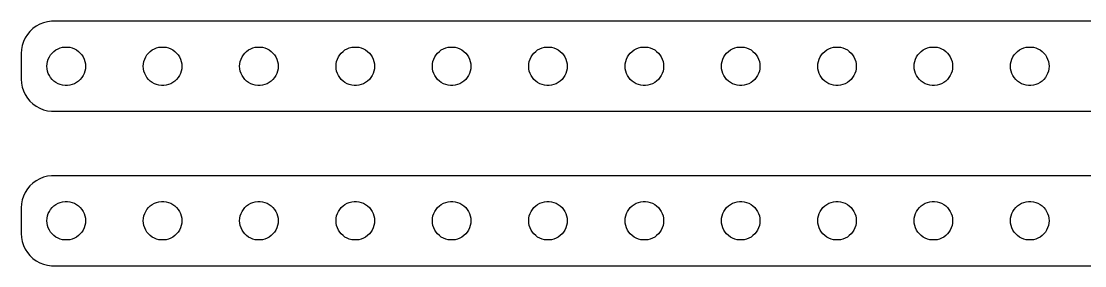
# Model space of a CAD drawing. Header units: metres. Extents: x -172 to 172, y 17 to 55.
# Drawn here: x -172 to -6.4, y 17 to 55 of the extents above; entities that cross this region are included whole.
import ezdxf

# ---------------------------------------------------------------- set-up
doc = ezdxf.new("R2010")
doc.units = ezdxf.units.M

msp = doc.modelspace()

# ---------------------------------------------------------------- linework, layer by layer
for p, q in [((-168.545, 54.7553), (-169.129, 54.5241)), ((-167.937, 54.9114), (-168.545, 54.7553)), ((-167.314, 54.9901), (-167.937, 54.9114)), ((167.314, 54.9901), (-167.314, 54.9901)), ((-170.645, 53.4227), (-171.045, 52.9389)), ((-170.187, 53.8526), (-170.645, 53.4227)), ((-169.679, 54.2216), (-170.187, 53.8526)), ((-169.129, 54.5241), (-169.679, 54.2216)), ((-171.649, 51.8406), (-171.843, 51.2434)), ((-171.382, 52.4088), (-171.649, 51.8406)), ((-171.045, 52.9389), (-171.382, 52.4088)), ((-171.961, 50.6267), (-172, 50)), ((-172, 50), (-172, 46)), ((-171.843, 51.2434), (-171.961, 50.6267)), ((-167.629, 49.4453), (-167.427, 49.7634)), ((-167.427, 49.7634), (-167.187, 50.0536)), ((-167.187, 50.0536), (-166.912, 50.3115)), ((-166.912, 50.3115), (-166.607, 50.533)), ((-166.607, 50.533), (-166.277, 50.7145)), ((-166.277, 50.7145), (-165.927, 50.8532)), ((-165.927, 50.8532), (-165.562, 50.9469)), ((-165.562, 50.9469), (-165.188, 50.9941)), ((-165.188, 50.9941), (-164.812, 50.9941)), ((-164.812, 50.9941), (-164.438, 50.9469)), ((-164.438, 50.9469), (-164.073, 50.8532)), ((-164.073, 50.8532), (-163.723, 50.7145)), ((-163.723, 50.7145), (-163.393, 50.533)), ((-163.393, 50.533), (-163.088, 50.3115)), ((-163.088, 50.3115), (-162.813, 50.0536)), ((-162.813, 50.0536), (-162.573, 49.7634)), ((-162.573, 49.7634), (-162.371, 49.4453)), ((-152.629, 49.4453), (-152.427, 49.7634)), ((-152.427, 49.7634), (-152.187, 50.0536)), ((-152.187, 50.0536), (-151.912, 50.3115)), ((-151.912, 50.3115), (-151.607, 50.533)), ((-151.607, 50.533), (-151.277, 50.7145)), ((-151.277, 50.7145), (-150.927, 50.8532)), ((-150.927, 50.8532), (-150.562, 50.9469)), ((-150.562, 50.9469), (-150.188, 50.9941)), ((-150.188, 50.9941), (-149.812, 50.9941)), ((-149.812, 50.9941), (-149.438, 50.9469)), ((-149.438, 50.9469), (-149.073, 50.8532)), ((-149.073, 50.8532), (-148.723, 50.7145)), ((-148.723, 50.7145), (-148.393, 50.533)), ((-148.393, 50.533), (-148.088, 50.3115)), ((-148.088, 50.3115), (-147.813, 50.0536)), ((-147.813, 50.0536), (-147.573, 49.7634)), ((-147.573, 49.7634), (-147.371, 49.4453)), ((-137.629, 49.4453), (-137.427, 49.7634)), ((-137.427, 49.7634), (-137.187, 50.0536)), ((-137.187, 50.0536), (-136.912, 50.3115)), ((-136.912, 50.3115), (-136.607, 50.533)), ((-136.607, 50.533), (-136.277, 50.7145)), ((-136.277, 50.7145), (-135.927, 50.8532)), ((-135.927, 50.8532), (-135.562, 50.9469)), ((-135.562, 50.9469), (-135.188, 50.9941)), ((-135.188, 50.9941), (-134.812, 50.9941)), ((-134.812, 50.9941), (-134.438, 50.9469)), ((-134.438, 50.9469), (-134.073, 50.8532)), ((-134.073, 50.8532), (-133.723, 50.7145)), ((-133.723, 50.7145), (-133.393, 50.533)), ((-133.393, 50.533), (-133.088, 50.3115)), ((-133.088, 50.3115), (-132.813, 50.0536)), ((-132.813, 50.0536), (-132.573, 49.7634)), ((-132.573, 49.7634), (-132.371, 49.4453)), ((-122.629, 49.4453), (-122.427, 49.7634)), ((-122.427, 49.7634), (-122.187, 50.0536)), ((-122.187, 50.0536), (-121.912, 50.3115)), ((-121.912, 50.3115), (-121.607, 50.533)), ((-121.607, 50.533), (-121.277, 50.7145)), ((-121.277, 50.7145), (-120.927, 50.8532)), ((-120.927, 50.8532), (-120.562, 50.9469)), ((-120.562, 50.9469), (-120.188, 50.9941)), ((-120.188, 50.9941), (-119.812, 50.9941)), ((-119.812, 50.9941), (-119.438, 50.9469)), ((-119.438, 50.9469), (-119.073, 50.8532)), ((-119.073, 50.8532), (-118.723, 50.7145)), ((-118.723, 50.7145), (-118.393, 50.533)), ((-118.393, 50.533), (-118.088, 50.3115)), ((-118.088, 50.3115), (-117.813, 50.0536)), ((-117.813, 50.0536), (-117.573, 49.7634)), ((-117.573, 49.7634), (-117.371, 49.4453)), ((-107.629, 49.4453), (-107.427, 49.7634)), ((-107.427, 49.7634), (-107.187, 50.0536)), ((-107.187, 50.0536), (-106.912, 50.3115)), ((-106.912, 50.3115), (-106.607, 50.533)), ((-106.607, 50.533), (-106.277, 50.7145)), ((-106.277, 50.7145), (-105.927, 50.8532)), ((-105.927, 50.8532), (-105.562, 50.9469)), ((-105.562, 50.9469), (-105.188, 50.9941)), ((-105.188, 50.9941), (-104.812, 50.9941)), ((-104.812, 50.9941), (-104.438, 50.9469)), ((-104.438, 50.9469), (-104.073, 50.8532)), ((-104.073, 50.8532), (-103.723, 50.7145)), ((-103.723, 50.7145), (-103.393, 50.533)), ((-103.393, 50.533), (-103.088, 50.3115)), ((-103.088, 50.3115), (-102.813, 50.0536)), ((-102.813, 50.0536), (-102.573, 49.7634)), ((-102.573, 49.7634), (-102.371, 49.4453)), ((-92.6289, 49.4453), (-92.427, 49.7634)), ((-92.427, 49.7634), (-92.1869, 50.0536)), ((-92.1869, 50.0536), (-91.9123, 50.3115)), ((-91.9123, 50.3115), (-91.6075, 50.533)), ((-91.6075, 50.533), (-91.2773, 50.7145)), ((-91.2773, 50.7145), (-90.927, 50.8532)), ((-90.927, 50.8532), (-90.5621, 50.9469)), ((-90.5621, 50.9469), (-90.1884, 50.9941)), ((-90.1884, 50.9941), (-89.8116, 50.9941)), ((-89.8116, 50.9941), (-89.4379, 50.9469)), ((-89.4379, 50.9469), (-89.073, 50.8532)), ((-89.073, 50.8532), (-88.7227, 50.7145)), ((-88.7227, 50.7145), (-88.3925, 50.533)), ((-88.3925, 50.533), (-88.0877, 50.3115)), ((-88.0877, 50.3115), (-87.8131, 50.0536)), ((-87.8131, 50.0536), (-87.573, 49.7634)), ((-87.573, 49.7634), (-87.3711, 49.4453)), ((-77.6289, 49.4453), (-77.427, 49.7634)), ((-77.427, 49.7634), (-77.1869, 50.0536)), ((-77.1869, 50.0536), (-76.9123, 50.3115)), ((-76.9123, 50.3115), (-76.6075, 50.533)), ((-76.6075, 50.533), (-76.2773, 50.7145)), ((-76.2773, 50.7145), (-75.927, 50.8532)), ((-75.927, 50.8532), (-75.5621, 50.9469)), ((-75.5621, 50.9469), (-75.1884, 50.9941)), ((-75.1884, 50.9941), (-74.8116, 50.9941)), ((-74.8116, 50.9941), (-74.4379, 50.9469)), ((-74.4379, 50.9469), (-74.073, 50.8532)), ((-74.073, 50.8532), (-73.7227, 50.7145)), ((-73.7227, 50.7145), (-73.3925, 50.533)), ((-73.3925, 50.533), (-73.0877, 50.3115)), ((-73.0877, 50.3115), (-72.8131, 50.0536)), ((-72.8131, 50.0536), (-72.573, 49.7634)), ((-72.573, 49.7634), (-72.3711, 49.4453)), ((-62.6289, 49.4453), (-62.427, 49.7634)), ((-62.427, 49.7634), (-62.1869, 50.0536)), ((-62.1869, 50.0536), (-61.9123, 50.3115)), ((-61.9123, 50.3115), (-61.6075, 50.533)), ((-61.6075, 50.533), (-61.2773, 50.7145)), ((-61.2773, 50.7145), (-60.927, 50.8532)), ((-60.927, 50.8532), (-60.5621, 50.9469)), ((-60.5621, 50.9469), (-60.1884, 50.9941)), ((-60.1884, 50.9941), (-59.8116, 50.9941)), ((-59.8116, 50.9941), (-59.4379, 50.9469)), ((-59.4379, 50.9469), (-59.0729, 50.8532)), ((-59.0729, 50.8532), (-58.7227, 50.7145)), ((-58.7227, 50.7145), (-58.3925, 50.533)), ((-58.3925, 50.533), (-58.0877, 50.3115)), ((-58.0877, 50.3115), (-57.8131, 50.0536)), ((-57.8131, 50.0536), (-57.5729, 49.7634)), ((-57.5729, 49.7634), (-57.3711, 49.4453)), ((-47.6289, 49.4453), (-47.427, 49.7634)), ((-47.427, 49.7634), (-47.1869, 50.0536)), ((-47.1869, 50.0536), (-46.9123, 50.3115)), ((-46.9123, 50.3115), (-46.6075, 50.533)), ((-46.6075, 50.533), (-46.2773, 50.7145)), ((-46.2773, 50.7145), (-45.927, 50.8532)), ((-45.927, 50.8532), (-45.5621, 50.9469)), ((-45.5621, 50.9469), (-45.1884, 50.9941)), ((-45.1884, 50.9941), (-44.8116, 50.9941)), ((-44.8116, 50.9941), (-44.4379, 50.9469)), ((-44.4379, 50.9469), (-44.0729, 50.8532)), ((-44.0729, 50.8532), (-43.7227, 50.7145)), ((-43.7227, 50.7145), (-43.3925, 50.533)), ((-43.3925, 50.533), (-43.0877, 50.3115)), ((-43.0877, 50.3115), (-42.8131, 50.0536)), ((-42.8131, 50.0536), (-42.5729, 49.7634)), ((-42.5729, 49.7634), (-42.3711, 49.4453)), ((-32.6289, 49.4453), (-32.427, 49.7634)), ((-32.427, 49.7634), (-32.1869, 50.0536)), ((-32.1869, 50.0536), (-31.9123, 50.3115)), ((-31.9123, 50.3115), (-31.6075, 50.533)), ((-31.6075, 50.533), (-31.2773, 50.7145)), ((-31.2773, 50.7145), (-30.927, 50.8532)), ((-30.927, 50.8532), (-30.5621, 50.9469)), ((-30.5621, 50.9469), (-30.1884, 50.9941)), ((-30.1884, 50.9941), (-29.8116, 50.9941)), ((-29.8116, 50.9941), (-29.4379, 50.9469)), ((-29.4379, 50.9469), (-29.0729, 50.8532)), ((-29.0729, 50.8532), (-28.7227, 50.7145)), ((-28.7227, 50.7145), (-28.3925, 50.533)), ((-28.3925, 50.533), (-28.0877, 50.3115)), ((-28.0877, 50.3115), (-27.8131, 50.0536)), ((-27.8131, 50.0536), (-27.5729, 49.7634)), ((-27.5729, 49.7634), (-27.3711, 49.4453)), ((-17.6289, 49.4453), (-17.427, 49.7634)), ((-17.427, 49.7634), (-17.1869, 50.0536)), ((-17.1869, 50.0536), (-16.9123, 50.3115)), ((-16.9123, 50.3115), (-16.6075, 50.533)), ((-16.6075, 50.533), (-16.2773, 50.7145)), ((-16.2773, 50.7145), (-15.927, 50.8532)), ((-15.927, 50.8532), (-15.5621, 50.9469)), ((-15.5621, 50.9469), (-15.1884, 50.9941)), ((-15.1884, 50.9941), (-14.8116, 50.9941)), ((-14.8116, 50.9941), (-14.4379, 50.9469)), ((-14.4379, 50.9469), (-14.0729, 50.8532)), ((-14.0729, 50.8532), (-13.7227, 50.7145)), ((-13.7227, 50.7145), (-13.3925, 50.533)), ((-13.3925, 50.533), (-13.0877, 50.3115)), ((-13.0877, 50.3115), (-12.8131, 50.0536)), ((-12.8131, 50.0536), (-12.5729, 49.7634)), ((-12.5729, 49.7634), (-12.3711, 49.4453)), ((-168, 48), (-167.976, 48.376)), ((-167.976, 48.376), (-167.906, 48.7461)), ((-167.906, 48.7461), (-167.789, 49.1044)), ((-167.789, 49.1044), (-167.629, 49.4453)), ((-162.371, 49.4453), (-162.211, 49.1044)), ((-162.211, 49.1044), (-162.094, 48.7461)), ((-162.094, 48.7461), (-162.024, 48.376)), ((-162.024, 48.376), (-162, 48)), ((-153, 48), (-152.976, 48.376)), ((-152.976, 48.376), (-152.906, 48.7461)), ((-152.906, 48.7461), (-152.789, 49.1044)), ((-152.789, 49.1044), (-152.629, 49.4453)), ((-147.371, 49.4453), (-147.211, 49.1044)), ((-147.211, 49.1044), (-147.094, 48.7461)), ((-147.094, 48.7461), (-147.024, 48.376)), ((-147.024, 48.376), (-147, 48)), ((-138, 48), (-137.976, 48.376)), ((-137.976, 48.376), (-137.906, 48.7461)), ((-137.906, 48.7461), (-137.789, 49.1044)), ((-137.789, 49.1044), (-137.629, 49.4453)), ((-132.371, 49.4453), (-132.211, 49.1044)), ((-132.211, 49.1044), (-132.094, 48.7461)), ((-132.094, 48.7461), (-132.024, 48.376)), ((-132.024, 48.376), (-132, 48)), ((-123, 48), (-122.976, 48.376)), ((-122.976, 48.376), (-122.906, 48.7461)), ((-122.906, 48.7461), (-122.789, 49.1044)), ((-122.789, 49.1044), (-122.629, 49.4453)), ((-117.371, 49.4453), (-117.211, 49.1044)), ((-117.211, 49.1044), (-117.094, 48.7461)), ((-117.094, 48.7461), (-117.024, 48.376)), ((-117.024, 48.376), (-117, 48)), ((-108, 48), (-107.976, 48.376)), ((-107.976, 48.376), (-107.906, 48.7461)), ((-107.906, 48.7461), (-107.789, 49.1044)), ((-107.789, 49.1044), (-107.629, 49.4453)), ((-102.371, 49.4453), (-102.211, 49.1044)), ((-102.211, 49.1044), (-102.094, 48.7461)), ((-102.094, 48.7461), (-102.024, 48.376)), ((-102.024, 48.376), (-102, 48)), ((-93, 48), (-92.9763, 48.376)), ((-92.9763, 48.376), (-92.9057, 48.7461)), ((-92.9057, 48.7461), (-92.7893, 49.1044)), ((-92.7893, 49.1044), (-92.6289, 49.4453)), ((-87.3711, 49.4453), (-87.2107, 49.1044)), ((-87.2107, 49.1044), (-87.0943, 48.7461)), ((-87.0943, 48.7461), (-87.0237, 48.376)), ((-87.0237, 48.376), (-87, 48)), ((-78, 48), (-77.9763, 48.376)), ((-77.9763, 48.376), (-77.9057, 48.7461)), ((-77.9057, 48.7461), (-77.7893, 49.1044)), ((-77.7893, 49.1044), (-77.6289, 49.4453)), ((-72.3711, 49.4453), (-72.2107, 49.1044)), ((-72.2107, 49.1044), (-72.0943, 48.7461)), ((-72.0943, 48.7461), (-72.0237, 48.376)), ((-72.0237, 48.376), (-72, 48)), ((-63, 48), (-62.9763, 48.376)), ((-62.9763, 48.376), (-62.9057, 48.7461)), ((-62.9057, 48.7461), (-62.7893, 49.1044)), ((-62.7893, 49.1044), (-62.6289, 49.4453)), ((-57.3711, 49.4453), (-57.2107, 49.1044)), ((-57.2107, 49.1044), (-57.0942, 48.7461)), ((-57.0942, 48.7461), (-57.0237, 48.376)), ((-57.0237, 48.376), (-57, 48)), ((-48, 48), (-47.9763, 48.376)), ((-47.9763, 48.376), (-47.9057, 48.7461)), ((-47.9057, 48.7461), (-47.7893, 49.1044)), ((-47.7893, 49.1044), (-47.6289, 49.4453)), ((-42.3711, 49.4453), (-42.2107, 49.1044)), ((-42.2107, 49.1044), (-42.0942, 48.7461)), ((-42.0942, 48.7461), (-42.0237, 48.376)), ((-42.0237, 48.376), (-42, 48)), ((-33, 48), (-32.9763, 48.376)), ((-32.9763, 48.376), (-32.9057, 48.7461)), ((-32.9057, 48.7461), (-32.7893, 49.1044)), ((-32.7893, 49.1044), (-32.6289, 49.4453)), ((-27.3711, 49.4453), (-27.2107, 49.1044)), ((-27.2107, 49.1044), (-27.0942, 48.7461)), ((-27.0942, 48.7461), (-27.0237, 48.376)), ((-27.0237, 48.376), (-27, 48)), ((-18, 48), (-17.9763, 48.376)), ((-17.9763, 48.376), (-17.9057, 48.7461)), ((-17.9057, 48.7461), (-17.7893, 49.1044)), ((-17.7893, 49.1044), (-17.6289, 49.4453)), ((-12.3711, 49.4453), (-12.2107, 49.1044)), ((-12.2107, 49.1044), (-12.0942, 48.7461)), ((-12.0942, 48.7461), (-12.0237, 48.376)), ((-12.0237, 48.376), (-12, 48)), ((-167.976, 47.624), (-168, 48)), ((-167.906, 47.2539), (-167.976, 47.624)), ((-167.789, 46.8956), (-167.906, 47.2539)), ((-167.629, 46.5547), (-167.789, 46.8956)), ((-167.427, 46.2366), (-167.629, 46.5547)), ((-162.371, 46.5547), (-162.573, 46.2366)), ((-162.211, 46.8956), (-162.371, 46.5547)), ((-162.094, 47.2539), (-162.211, 46.8956)), ((-162.024, 47.624), (-162.094, 47.2539)), ((-162, 48), (-162.024, 47.624)), ((-152.976, 47.624), (-153, 48)), ((-152.906, 47.2539), (-152.976, 47.624)), ((-152.789, 46.8956), (-152.906, 47.2539)), ((-152.629, 46.5547), (-152.789, 46.8956)), ((-152.427, 46.2366), (-152.629, 46.5547)), ((-147.371, 46.5547), (-147.573, 46.2366)), ((-147.211, 46.8956), (-147.371, 46.5547)), ((-147.094, 47.2539), (-147.211, 46.8956)), ((-147.024, 47.624), (-147.094, 47.2539)), ((-147, 48), (-147.024, 47.624)), ((-137.976, 47.624), (-138, 48)), ((-137.906, 47.2539), (-137.976, 47.624)), ((-137.789, 46.8956), (-137.906, 47.2539)), ((-137.629, 46.5547), (-137.789, 46.8956)), ((-137.427, 46.2366), (-137.629, 46.5547)), ((-132.371, 46.5547), (-132.573, 46.2366)), ((-132.211, 46.8956), (-132.371, 46.5547)), ((-132.094, 47.2539), (-132.211, 46.8956)), ((-132.024, 47.624), (-132.094, 47.2539)), ((-132, 48), (-132.024, 47.624)), ((-122.976, 47.624), (-123, 48)), ((-122.906, 47.2539), (-122.976, 47.624)), ((-122.789, 46.8956), (-122.906, 47.2539)), ((-122.629, 46.5547), (-122.789, 46.8956)), ((-122.427, 46.2366), (-122.629, 46.5547)), ((-117.371, 46.5547), (-117.573, 46.2366)), ((-117.211, 46.8956), (-117.371, 46.5547)), ((-117.094, 47.2539), (-117.211, 46.8956)), ((-117.024, 47.624), (-117.094, 47.2539)), ((-117, 48), (-117.024, 47.624)), ((-107.976, 47.624), (-108, 48)), ((-107.906, 47.2539), (-107.976, 47.624)), ((-107.789, 46.8956), (-107.906, 47.2539)), ((-107.629, 46.5547), (-107.789, 46.8956)), ((-107.427, 46.2366), (-107.629, 46.5547)), ((-102.371, 46.5547), (-102.573, 46.2366)), ((-102.211, 46.8956), (-102.371, 46.5547)), ((-102.094, 47.2539), (-102.211, 46.8956)), ((-102.024, 47.624), (-102.094, 47.2539)), ((-102, 48), (-102.024, 47.624)), ((-92.9763, 47.624), (-93, 48)), ((-92.9057, 47.2539), (-92.9763, 47.624)), ((-92.7893, 46.8956), (-92.9057, 47.2539)), ((-92.6289, 46.5547), (-92.7893, 46.8956)), ((-92.427, 46.2366), (-92.6289, 46.5547)), ((-87.3711, 46.5547), (-87.573, 46.2366)), ((-87.2107, 46.8956), (-87.3711, 46.5547)), ((-87.0943, 47.2539), (-87.2107, 46.8956)), ((-87.0237, 47.624), (-87.0943, 47.2539)), ((-87, 48), (-87.0237, 47.624)), ((-77.9763, 47.624), (-78, 48)), ((-77.9057, 47.2539), (-77.9763, 47.624)), ((-77.7893, 46.8956), (-77.9057, 47.2539)), ((-77.6289, 46.5547), (-77.7893, 46.8956)), ((-77.427, 46.2366), (-77.6289, 46.5547)), ((-72.3711, 46.5547), (-72.573, 46.2366)), ((-72.2107, 46.8956), (-72.3711, 46.5547)), ((-72.0943, 47.2539), (-72.2107, 46.8956)), ((-72.0237, 47.624), (-72.0943, 47.2539)), ((-72, 48), (-72.0237, 47.624)), ((-62.9763, 47.624), (-63, 48)), ((-62.9057, 47.2539), (-62.9763, 47.624)), ((-62.7893, 46.8956), (-62.9057, 47.2539)), ((-62.6289, 46.5547), (-62.7893, 46.8956)), ((-62.427, 46.2366), (-62.6289, 46.5547)), ((-57.3711, 46.5547), (-57.5729, 46.2366)), ((-57.2107, 46.8956), (-57.3711, 46.5547)), ((-57.0942, 47.2539), (-57.2107, 46.8956)), ((-57.0237, 47.624), (-57.0942, 47.2539)), ((-57, 48), (-57.0237, 47.624)), ((-47.9763, 47.624), (-48, 48)), ((-47.9057, 47.2539), (-47.9763, 47.624)), ((-47.7893, 46.8956), (-47.9057, 47.2539)), ((-47.6289, 46.5547), (-47.7893, 46.8956)), ((-47.427, 46.2366), (-47.6289, 46.5547)), ((-42.3711, 46.5547), (-42.5729, 46.2366)), ((-42.2107, 46.8956), (-42.3711, 46.5547)), ((-42.0942, 47.2539), (-42.2107, 46.8956)), ((-42.0237, 47.624), (-42.0942, 47.2539)), ((-42, 48), (-42.0237, 47.624)), ((-32.9763, 47.624), (-33, 48)), ((-32.9057, 47.2539), (-32.9763, 47.624)), ((-32.7893, 46.8956), (-32.9057, 47.2539)), ((-32.6289, 46.5547), (-32.7893, 46.8956)), ((-32.427, 46.2366), (-32.6289, 46.5547)), ((-27.3711, 46.5547), (-27.5729, 46.2366)), ((-27.2107, 46.8956), (-27.3711, 46.5547)), ((-27.0942, 47.2539), (-27.2107, 46.8956)), ((-27.0237, 47.624), (-27.0942, 47.2539)), ((-27, 48), (-27.0237, 47.624)), ((-17.9763, 47.624), (-18, 48)), ((-17.9057, 47.2539), (-17.9763, 47.624)), ((-17.7893, 46.8956), (-17.9057, 47.2539)), ((-17.6289, 46.5547), (-17.7893, 46.8956)), ((-17.427, 46.2366), (-17.6289, 46.5547)), ((-12.3711, 46.5547), (-12.5729, 46.2366)), ((-12.2107, 46.8956), (-12.3711, 46.5547)), ((-12.0942, 47.2539), (-12.2107, 46.8956)), ((-12.0237, 47.624), (-12.0942, 47.2539)), ((-12, 48), (-12.0237, 47.624)), ((-172, 46), (-171.961, 45.3733)), ((-171.961, 45.3733), (-171.843, 44.7566)), ((-171.843, 44.7566), (-171.649, 44.1594)), ((-167.187, 45.9464), (-167.427, 46.2366)), ((-166.912, 45.6885), (-167.187, 45.9464)), ((-166.607, 45.467), (-166.912, 45.6885)), ((-166.277, 45.2855), (-166.607, 45.467)), ((-165.927, 45.1468), (-166.277, 45.2855)), ((-165.562, 45.0531), (-165.927, 45.1468)), ((-165.188, 45.0059), (-165.562, 45.0531)), ((-164.812, 45.0059), (-165.188, 45.0059)), ((-164.438, 45.0531), (-164.812, 45.0059)), ((-164.073, 45.1468), (-164.438, 45.0531)), ((-163.723, 45.2855), (-164.073, 45.1468)), ((-163.393, 45.467), (-163.723, 45.2855)), ((-163.088, 45.6885), (-163.393, 45.467)), ((-162.813, 45.9464), (-163.088, 45.6885)), ((-162.573, 46.2366), (-162.813, 45.9464)), ((-152.187, 45.9464), (-152.427, 46.2366)), ((-151.912, 45.6885), (-152.187, 45.9464)), ((-151.607, 45.467), (-151.912, 45.6885)), ((-151.277, 45.2855), (-151.607, 45.467)), ((-150.927, 45.1468), (-151.277, 45.2855)), ((-150.562, 45.0531), (-150.927, 45.1468)), ((-150.188, 45.0059), (-150.562, 45.0531)), ((-149.812, 45.0059), (-150.188, 45.0059)), ((-149.438, 45.0531), (-149.812, 45.0059)), ((-149.073, 45.1468), (-149.438, 45.0531)), ((-148.723, 45.2855), (-149.073, 45.1468)), ((-148.393, 45.467), (-148.723, 45.2855)), ((-148.088, 45.6885), (-148.393, 45.467)), ((-147.813, 45.9464), (-148.088, 45.6885)), ((-147.573, 46.2366), (-147.813, 45.9464)), ((-137.187, 45.9464), (-137.427, 46.2366)), ((-136.912, 45.6885), (-137.187, 45.9464)), ((-136.607, 45.467), (-136.912, 45.6885)), ((-136.277, 45.2855), (-136.607, 45.467)), ((-135.927, 45.1468), (-136.277, 45.2855)), ((-135.562, 45.0531), (-135.927, 45.1468)), ((-135.188, 45.0059), (-135.562, 45.0531)), ((-134.812, 45.0059), (-135.188, 45.0059)), ((-134.438, 45.0531), (-134.812, 45.0059)), ((-134.073, 45.1468), (-134.438, 45.0531)), ((-133.723, 45.2855), (-134.073, 45.1468)), ((-133.393, 45.467), (-133.723, 45.2855)), ((-133.088, 45.6885), (-133.393, 45.467)), ((-132.813, 45.9464), (-133.088, 45.6885)), ((-132.573, 46.2366), (-132.813, 45.9464)), ((-122.187, 45.9464), (-122.427, 46.2366)), ((-121.912, 45.6885), (-122.187, 45.9464)), ((-121.607, 45.467), (-121.912, 45.6885)), ((-121.277, 45.2855), (-121.607, 45.467)), ((-120.927, 45.1468), (-121.277, 45.2855)), ((-120.562, 45.0531), (-120.927, 45.1468)), ((-120.188, 45.0059), (-120.562, 45.0531)), ((-119.812, 45.0059), (-120.188, 45.0059)), ((-119.438, 45.0531), (-119.812, 45.0059)), ((-119.073, 45.1468), (-119.438, 45.0531)), ((-118.723, 45.2855), (-119.073, 45.1468)), ((-118.393, 45.467), (-118.723, 45.2855)), ((-118.088, 45.6885), (-118.393, 45.467)), ((-117.813, 45.9464), (-118.088, 45.6885)), ((-117.573, 46.2366), (-117.813, 45.9464)), ((-107.187, 45.9464), (-107.427, 46.2366)), ((-106.912, 45.6885), (-107.187, 45.9464)), ((-106.607, 45.467), (-106.912, 45.6885)), ((-106.277, 45.2855), (-106.607, 45.467)), ((-105.927, 45.1468), (-106.277, 45.2855)), ((-105.562, 45.0531), (-105.927, 45.1468)), ((-105.188, 45.0059), (-105.562, 45.0531)), ((-104.812, 45.0059), (-105.188, 45.0059)), ((-104.438, 45.0531), (-104.812, 45.0059)), ((-104.073, 45.1468), (-104.438, 45.0531)), ((-103.723, 45.2855), (-104.073, 45.1468)), ((-103.393, 45.467), (-103.723, 45.2855)), ((-103.088, 45.6885), (-103.393, 45.467)), ((-102.813, 45.9464), (-103.088, 45.6885)), ((-102.573, 46.2366), (-102.813, 45.9464)), ((-92.1869, 45.9464), (-92.427, 46.2366)), ((-91.9123, 45.6885), (-92.1869, 45.9464)), ((-91.6075, 45.467), (-91.9123, 45.6885)), ((-91.2773, 45.2855), (-91.6075, 45.467)), ((-90.927, 45.1468), (-91.2773, 45.2855)), ((-90.5621, 45.0531), (-90.927, 45.1468)), ((-90.1884, 45.0059), (-90.5621, 45.0531)), ((-89.8116, 45.0059), (-90.1884, 45.0059)), ((-89.4379, 45.0531), (-89.8116, 45.0059)), ((-89.073, 45.1468), (-89.4379, 45.0531)), ((-88.7227, 45.2855), (-89.073, 45.1468)), ((-88.3925, 45.467), (-88.7227, 45.2855)), ((-88.0877, 45.6885), (-88.3925, 45.467)), ((-87.8131, 45.9464), (-88.0877, 45.6885)), ((-87.573, 46.2366), (-87.8131, 45.9464)), ((-77.1869, 45.9464), (-77.427, 46.2366)), ((-76.9123, 45.6885), (-77.1869, 45.9464)), ((-76.6075, 45.467), (-76.9123, 45.6885)), ((-76.2773, 45.2855), (-76.6075, 45.467)), ((-75.927, 45.1468), (-76.2773, 45.2855)), ((-75.5621, 45.0531), (-75.927, 45.1468)), ((-75.1884, 45.0059), (-75.5621, 45.0531)), ((-74.8116, 45.0059), (-75.1884, 45.0059)), ((-74.4379, 45.0531), (-74.8116, 45.0059)), ((-74.073, 45.1468), (-74.4379, 45.0531)), ((-73.7227, 45.2855), (-74.073, 45.1468)), ((-73.3925, 45.467), (-73.7227, 45.2855)), ((-73.0877, 45.6885), (-73.3925, 45.467)), ((-72.8131, 45.9464), (-73.0877, 45.6885)), ((-72.573, 46.2366), (-72.8131, 45.9464)), ((-62.1869, 45.9464), (-62.427, 46.2366)), ((-61.9123, 45.6885), (-62.1869, 45.9464)), ((-61.6075, 45.467), (-61.9123, 45.6885)), ((-61.2773, 45.2855), (-61.6075, 45.467)), ((-60.927, 45.1468), (-61.2773, 45.2855)), ((-60.5621, 45.0531), (-60.927, 45.1468)), ((-60.1884, 45.0059), (-60.5621, 45.0531)), ((-59.8116, 45.0059), (-60.1884, 45.0059)), ((-59.4379, 45.0531), (-59.8116, 45.0059)), ((-59.0729, 45.1468), (-59.4379, 45.0531)), ((-58.7227, 45.2855), (-59.0729, 45.1468)), ((-58.3925, 45.467), (-58.7227, 45.2855)), ((-58.0877, 45.6885), (-58.3925, 45.467)), ((-57.8131, 45.9464), (-58.0877, 45.6885)), ((-57.5729, 46.2366), (-57.8131, 45.9464)), ((-47.1869, 45.9464), (-47.427, 46.2366)), ((-46.9123, 45.6885), (-47.1869, 45.9464)), ((-46.6075, 45.467), (-46.9123, 45.6885)), ((-46.2773, 45.2855), (-46.6075, 45.467)), ((-45.927, 45.1468), (-46.2773, 45.2855)), ((-45.5621, 45.0531), (-45.927, 45.1468)), ((-45.1884, 45.0059), (-45.5621, 45.0531)), ((-44.8116, 45.0059), (-45.1884, 45.0059)), ((-44.4379, 45.0531), (-44.8116, 45.0059)), ((-44.0729, 45.1468), (-44.4379, 45.0531)), ((-43.7227, 45.2855), (-44.0729, 45.1468)), ((-43.3925, 45.467), (-43.7227, 45.2855)), ((-43.0877, 45.6885), (-43.3925, 45.467)), ((-42.8131, 45.9464), (-43.0877, 45.6885)), ((-42.5729, 46.2366), (-42.8131, 45.9464)), ((-32.1869, 45.9464), (-32.427, 46.2366)), ((-31.9123, 45.6885), (-32.1869, 45.9464)), ((-31.6075, 45.467), (-31.9123, 45.6885)), ((-31.2773, 45.2855), (-31.6075, 45.467)), ((-30.927, 45.1468), (-31.2773, 45.2855)), ((-30.5621, 45.0531), (-30.927, 45.1468)), ((-30.1884, 45.0059), (-30.5621, 45.0531)), ((-29.8116, 45.0059), (-30.1884, 45.0059)), ((-29.4379, 45.0531), (-29.8116, 45.0059)), ((-29.0729, 45.1468), (-29.4379, 45.0531)), ((-28.7227, 45.2855), (-29.0729, 45.1468)), ((-28.3925, 45.467), (-28.7227, 45.2855)), ((-28.0877, 45.6885), (-28.3925, 45.467)), ((-27.8131, 45.9464), (-28.0877, 45.6885)), ((-27.5729, 46.2366), (-27.8131, 45.9464)), ((-17.1869, 45.9464), (-17.427, 46.2366)), ((-16.9123, 45.6885), (-17.1869, 45.9464)), ((-16.6075, 45.467), (-16.9123, 45.6885)), ((-16.2773, 45.2855), (-16.6075, 45.467)), ((-15.927, 45.1468), (-16.2773, 45.2855)), ((-15.5621, 45.0531), (-15.927, 45.1468)), ((-15.1884, 45.0059), (-15.5621, 45.0531)), ((-14.8116, 45.0059), (-15.1884, 45.0059)), ((-14.4379, 45.0531), (-14.8116, 45.0059)), ((-14.0729, 45.1468), (-14.4379, 45.0531)), ((-13.7227, 45.2855), (-14.0729, 45.1468)), ((-13.3925, 45.467), (-13.7227, 45.2855)), ((-13.0877, 45.6885), (-13.3925, 45.467)), ((-12.8131, 45.9464), (-13.0877, 45.6885)), ((-12.5729, 46.2366), (-12.8131, 45.9464)), ((-171.649, 44.1594), (-171.382, 43.5912)), ((-171.382, 43.5912), (-171.045, 43.0611)), ((-171.045, 43.0611), (-170.645, 42.5773)), ((-170.645, 42.5773), (-170.187, 42.1474)), ((-170.187, 42.1474), (-169.679, 41.7784)), ((-169.679, 41.7784), (-169.129, 41.4759)), ((-169.129, 41.4759), (-168.545, 41.2447)), ((-168.545, 41.2447), (-167.937, 41.0886)), ((-167.937, 41.0886), (-167.314, 41.0099)), ((-167.314, 41.0099), (167.314, 41.0099)), ((-170.187, 29.8526), (-170.645, 29.4227)), ((-169.679, 30.2216), (-170.187, 29.8526)), ((-169.129, 30.5241), (-169.679, 30.2216)), ((-168.545, 30.7553), (-169.129, 30.5241)), ((-167.937, 30.9114), (-168.545, 30.7553)), ((-167.314, 30.9901), (-167.937, 30.9114)), ((167.314, 30.9901), (-167.314, 30.9901)), ((-171.382, 28.4088), (-171.649, 27.8406)), ((-171.045, 28.9389), (-171.382, 28.4088)), ((-170.645, 29.4227), (-171.045, 28.9389)), ((-171.961, 26.6267), (-172, 26)), ((-171.843, 27.2434), (-171.961, 26.6267)), ((-171.649, 27.8406), (-171.843, 27.2434)), ((-166.912, 26.3115), (-166.607, 26.533)), ((-166.607, 26.533), (-166.277, 26.7145)), ((-166.277, 26.7145), (-165.927, 26.8532)), ((-165.927, 26.8532), (-165.562, 26.9469)), ((-165.562, 26.9469), (-165.188, 26.9941)), ((-165.188, 26.9941), (-164.812, 26.9941)), ((-164.812, 26.9941), (-164.438, 26.9469)), ((-164.438, 26.9469), (-164.073, 26.8532)), ((-164.073, 26.8532), (-163.723, 26.7145)), ((-163.723, 26.7145), (-163.393, 26.533)), ((-163.393, 26.533), (-163.088, 26.3115)), ((-151.912, 26.3115), (-151.607, 26.533)), ((-151.607, 26.533), (-151.277, 26.7145)), ((-151.277, 26.7145), (-150.927, 26.8532)), ((-150.927, 26.8532), (-150.562, 26.9469)), ((-150.562, 26.9469), (-150.188, 26.9941)), ((-150.188, 26.9941), (-149.812, 26.9941)), ((-149.812, 26.9941), (-149.438, 26.9469)), ((-149.438, 26.9469), (-149.073, 26.8532)), ((-149.073, 26.8532), (-148.723, 26.7145)), ((-148.723, 26.7145), (-148.393, 26.533)), ((-148.393, 26.533), (-148.088, 26.3115)), ((-136.912, 26.3115), (-136.607, 26.533)), ((-136.607, 26.533), (-136.277, 26.7145)), ((-136.277, 26.7145), (-135.927, 26.8532)), ((-135.927, 26.8532), (-135.562, 26.9469)), ((-135.562, 26.9469), (-135.188, 26.9941)), ((-135.188, 26.9941), (-134.812, 26.9941)), ((-134.812, 26.9941), (-134.438, 26.9469)), ((-134.438, 26.9469), (-134.073, 26.8532)), ((-134.073, 26.8532), (-133.723, 26.7145)), ((-133.723, 26.7145), (-133.393, 26.533)), ((-133.393, 26.533), (-133.088, 26.3115)), ((-121.912, 26.3115), (-121.607, 26.533)), ((-121.607, 26.533), (-121.277, 26.7145)), ((-121.277, 26.7145), (-120.927, 26.8532)), ((-120.927, 26.8532), (-120.562, 26.9469)), ((-120.562, 26.9469), (-120.188, 26.9941)), ((-120.188, 26.9941), (-119.812, 26.9941)), ((-119.812, 26.9941), (-119.438, 26.9469)), ((-119.438, 26.9469), (-119.073, 26.8532)), ((-119.073, 26.8532), (-118.723, 26.7145)), ((-118.723, 26.7145), (-118.393, 26.533)), ((-118.393, 26.533), (-118.088, 26.3115)), ((-106.912, 26.3115), (-106.607, 26.533)), ((-106.607, 26.533), (-106.277, 26.7145)), ((-106.277, 26.7145), (-105.927, 26.8532)), ((-105.927, 26.8532), (-105.562, 26.9469)), ((-105.562, 26.9469), (-105.188, 26.9941)), ((-105.188, 26.9941), (-104.812, 26.9941)), ((-104.812, 26.9941), (-104.438, 26.9469)), ((-104.438, 26.9469), (-104.073, 26.8532)), ((-104.073, 26.8532), (-103.723, 26.7145)), ((-103.723, 26.7145), (-103.393, 26.533)), ((-103.393, 26.533), (-103.088, 26.3115)), ((-91.9123, 26.3115), (-91.6075, 26.533)), ((-91.6075, 26.533), (-91.2773, 26.7145)), ((-91.2773, 26.7145), (-90.927, 26.8532)), ((-90.927, 26.8532), (-90.5621, 26.9469)), ((-90.5621, 26.9469), (-90.1884, 26.9941)), ((-90.1884, 26.9941), (-89.8116, 26.9941)), ((-89.8116, 26.9941), (-89.4379, 26.9469)), ((-89.4379, 26.9469), (-89.073, 26.8532)), ((-89.073, 26.8532), (-88.7227, 26.7145)), ((-88.7227, 26.7145), (-88.3925, 26.533)), ((-88.3925, 26.533), (-88.0877, 26.3115)), ((-76.9123, 26.3115), (-76.6075, 26.533)), ((-76.6075, 26.533), (-76.2773, 26.7145)), ((-76.2773, 26.7145), (-75.927, 26.8532)), ((-75.927, 26.8532), (-75.5621, 26.9469)), ((-75.5621, 26.9469), (-75.1884, 26.9941)), ((-75.1884, 26.9941), (-74.8116, 26.9941)), ((-74.8116, 26.9941), (-74.4379, 26.9469)), ((-74.4379, 26.9469), (-74.073, 26.8532)), ((-74.073, 26.8532), (-73.7227, 26.7145)), ((-73.7227, 26.7145), (-73.3925, 26.533)), ((-73.3925, 26.533), (-73.0877, 26.3115)), ((-61.9123, 26.3115), (-61.6075, 26.533)), ((-61.6075, 26.533), (-61.2773, 26.7145)), ((-61.2773, 26.7145), (-60.927, 26.8532)), ((-60.927, 26.8532), (-60.5621, 26.9469)), ((-60.5621, 26.9469), (-60.1884, 26.9941)), ((-60.1884, 26.9941), (-59.8116, 26.9941)), ((-59.8116, 26.9941), (-59.4379, 26.9469)), ((-59.4379, 26.9469), (-59.0729, 26.8532)), ((-59.0729, 26.8532), (-58.7227, 26.7145)), ((-58.7227, 26.7145), (-58.3925, 26.533)), ((-58.3925, 26.533), (-58.0877, 26.3115)), ((-46.9123, 26.3115), (-46.6075, 26.533)), ((-46.6075, 26.533), (-46.2773, 26.7145)), ((-46.2773, 26.7145), (-45.927, 26.8532)), ((-45.927, 26.8532), (-45.5621, 26.9469)), ((-45.5621, 26.9469), (-45.1884, 26.9941)), ((-45.1884, 26.9941), (-44.8116, 26.9941)), ((-44.8116, 26.9941), (-44.4379, 26.9469)), ((-44.4379, 26.9469), (-44.0729, 26.8532)), ((-44.0729, 26.8532), (-43.7227, 26.7145)), ((-43.7227, 26.7145), (-43.3925, 26.533)), ((-43.3925, 26.533), (-43.0877, 26.3115)), ((-31.9123, 26.3115), (-31.6075, 26.533)), ((-31.6075, 26.533), (-31.2773, 26.7145)), ((-31.2773, 26.7145), (-30.927, 26.8532)), ((-30.927, 26.8532), (-30.5621, 26.9469)), ((-30.5621, 26.9469), (-30.1884, 26.9941)), ((-30.1884, 26.9941), (-29.8116, 26.9941)), ((-29.8116, 26.9941), (-29.4379, 26.9469)), ((-29.4379, 26.9469), (-29.0729, 26.8532)), ((-29.0729, 26.8532), (-28.7227, 26.7145)), ((-28.7227, 26.7145), (-28.3925, 26.533)), ((-28.3925, 26.533), (-28.0877, 26.3115)), ((-16.9123, 26.3115), (-16.6075, 26.533)), ((-16.6075, 26.533), (-16.2773, 26.7145)), ((-16.2773, 26.7145), (-15.927, 26.8532)), ((-15.927, 26.8532), (-15.5621, 26.9469)), ((-15.5621, 26.9469), (-15.1884, 26.9941)), ((-15.1884, 26.9941), (-14.8116, 26.9941)), ((-14.8116, 26.9941), (-14.4379, 26.9469)), ((-14.4379, 26.9469), (-14.0729, 26.8532)), ((-14.0729, 26.8532), (-13.7227, 26.7145)), ((-13.7227, 26.7145), (-13.3925, 26.533)), ((-13.3925, 26.533), (-13.0877, 26.3115)), ((-172, 26), (-172, 22)), ((-167.906, 24.7461), (-167.789, 25.1044)), ((-167.789, 25.1044), (-167.629, 25.4453)), ((-167.629, 25.4453), (-167.427, 25.7634)), ((-167.427, 25.7634), (-167.187, 26.0536)), ((-167.187, 26.0536), (-166.912, 26.3115)), ((-163.088, 26.3115), (-162.813, 26.0536)), ((-162.813, 26.0536), (-162.573, 25.7634)), ((-162.573, 25.7634), (-162.371, 25.4453)), ((-162.371, 25.4453), (-162.211, 25.1044)), ((-162.211, 25.1044), (-162.094, 24.7461)), ((-152.906, 24.7461), (-152.789, 25.1044)), ((-152.789, 25.1044), (-152.629, 25.4453)), ((-152.629, 25.4453), (-152.427, 25.7634)), ((-152.427, 25.7634), (-152.187, 26.0536)), ((-152.187, 26.0536), (-151.912, 26.3115)), ((-148.088, 26.3115), (-147.813, 26.0536)), ((-147.813, 26.0536), (-147.573, 25.7634)), ((-147.573, 25.7634), (-147.371, 25.4453)), ((-147.371, 25.4453), (-147.211, 25.1044)), ((-147.211, 25.1044), (-147.094, 24.7461)), ((-137.906, 24.7461), (-137.789, 25.1044)), ((-137.789, 25.1044), (-137.629, 25.4453)), ((-137.629, 25.4453), (-137.427, 25.7634)), ((-137.427, 25.7634), (-137.187, 26.0536)), ((-137.187, 26.0536), (-136.912, 26.3115)), ((-133.088, 26.3115), (-132.813, 26.0536)), ((-132.813, 26.0536), (-132.573, 25.7634)), ((-132.573, 25.7634), (-132.371, 25.4453)), ((-132.371, 25.4453), (-132.211, 25.1044)), ((-132.211, 25.1044), (-132.094, 24.7461)), ((-122.906, 24.7461), (-122.789, 25.1044)), ((-122.789, 25.1044), (-122.629, 25.4453)), ((-122.629, 25.4453), (-122.427, 25.7634)), ((-122.427, 25.7634), (-122.187, 26.0536)), ((-122.187, 26.0536), (-121.912, 26.3115)), ((-118.088, 26.3115), (-117.813, 26.0536)), ((-117.813, 26.0536), (-117.573, 25.7634)), ((-117.573, 25.7634), (-117.371, 25.4453)), ((-117.371, 25.4453), (-117.211, 25.1044)), ((-117.211, 25.1044), (-117.094, 24.7461)), ((-107.906, 24.7461), (-107.789, 25.1044)), ((-107.789, 25.1044), (-107.629, 25.4453)), ((-107.629, 25.4453), (-107.427, 25.7634)), ((-107.427, 25.7634), (-107.187, 26.0536)), ((-107.187, 26.0536), (-106.912, 26.3115)), ((-103.088, 26.3115), (-102.813, 26.0536)), ((-102.813, 26.0536), (-102.573, 25.7634)), ((-102.573, 25.7634), (-102.371, 25.4453)), ((-102.371, 25.4453), (-102.211, 25.1044)), ((-102.211, 25.1044), (-102.094, 24.7461)), ((-92.9057, 24.7461), (-92.7893, 25.1044)), ((-92.7893, 25.1044), (-92.6289, 25.4453)), ((-92.6289, 25.4453), (-92.427, 25.7634)), ((-92.427, 25.7634), (-92.1869, 26.0536)), ((-92.1869, 26.0536), (-91.9123, 26.3115)), ((-88.0877, 26.3115), (-87.8131, 26.0536)), ((-87.8131, 26.0536), (-87.573, 25.7634)), ((-87.573, 25.7634), (-87.3711, 25.4453)), ((-87.3711, 25.4453), (-87.2107, 25.1044)), ((-87.2107, 25.1044), (-87.0943, 24.7461)), ((-77.9057, 24.7461), (-77.7893, 25.1044)), ((-77.7893, 25.1044), (-77.6289, 25.4453)), ((-77.6289, 25.4453), (-77.427, 25.7634)), ((-77.427, 25.7634), (-77.1869, 26.0536)), ((-77.1869, 26.0536), (-76.9123, 26.3115)), ((-73.0877, 26.3115), (-72.8131, 26.0536)), ((-72.8131, 26.0536), (-72.573, 25.7634)), ((-72.573, 25.7634), (-72.3711, 25.4453)), ((-72.3711, 25.4453), (-72.2107, 25.1044)), ((-72.2107, 25.1044), (-72.0943, 24.7461)), ((-62.9057, 24.7461), (-62.7893, 25.1044)), ((-62.7893, 25.1044), (-62.6289, 25.4453)), ((-62.6289, 25.4453), (-62.427, 25.7634)), ((-62.427, 25.7634), (-62.1869, 26.0536)), ((-62.1869, 26.0536), (-61.9123, 26.3115)), ((-58.0877, 26.3115), (-57.8131, 26.0536)), ((-57.8131, 26.0536), (-57.5729, 25.7634)), ((-57.5729, 25.7634), (-57.3711, 25.4453)), ((-57.3711, 25.4453), (-57.2107, 25.1044)), ((-57.2107, 25.1044), (-57.0942, 24.7461)), ((-47.9057, 24.7461), (-47.7893, 25.1044)), ((-47.7893, 25.1044), (-47.6289, 25.4453)), ((-47.6289, 25.4453), (-47.427, 25.7634)), ((-47.427, 25.7634), (-47.1869, 26.0536)), ((-47.1869, 26.0536), (-46.9123, 26.3115)), ((-43.0877, 26.3115), (-42.8131, 26.0536)), ((-42.8131, 26.0536), (-42.5729, 25.7634)), ((-42.5729, 25.7634), (-42.3711, 25.4453)), ((-42.3711, 25.4453), (-42.2107, 25.1044)), ((-42.2107, 25.1044), (-42.0942, 24.7461)), ((-32.9057, 24.7461), (-32.7893, 25.1044)), ((-32.7893, 25.1044), (-32.6289, 25.4453)), ((-32.6289, 25.4453), (-32.427, 25.7634)), ((-32.427, 25.7634), (-32.1869, 26.0536)), ((-32.1869, 26.0536), (-31.9123, 26.3115)), ((-28.0877, 26.3115), (-27.8131, 26.0536)), ((-27.8131, 26.0536), (-27.5729, 25.7634)), ((-27.5729, 25.7634), (-27.3711, 25.4453)), ((-27.3711, 25.4453), (-27.2107, 25.1044)), ((-27.2107, 25.1044), (-27.0942, 24.7461)), ((-17.9057, 24.7461), (-17.7893, 25.1044)), ((-17.7893, 25.1044), (-17.6289, 25.4453)), ((-17.6289, 25.4453), (-17.427, 25.7634)), ((-17.427, 25.7634), (-17.1869, 26.0536)), ((-17.1869, 26.0536), (-16.9123, 26.3115)), ((-13.0877, 26.3115), (-12.8131, 26.0536)), ((-12.8131, 26.0536), (-12.5729, 25.7634)), ((-12.5729, 25.7634), (-12.3711, 25.4453)), ((-12.3711, 25.4453), (-12.2107, 25.1044)), ((-12.2107, 25.1044), (-12.0942, 24.7461)), ((-168, 24), (-167.976, 24.376)), ((-167.976, 23.624), (-168, 24)), ((-167.976, 24.376), (-167.906, 24.7461)), ((-167.906, 23.2539), (-167.976, 23.624)), ((-167.789, 22.8956), (-167.906, 23.2539)), ((-162.094, 23.2539), (-162.211, 22.8956)), ((-162.094, 24.7461), (-162.024, 24.376)), ((-162.024, 23.624), (-162.094, 23.2539)), ((-162.024, 24.376), (-162, 24)), ((-162, 24), (-162.024, 23.624)), ((-153, 24), (-152.976, 24.376)), ((-152.976, 23.624), (-153, 24)), ((-152.976, 24.376), (-152.906, 24.7461)), ((-152.906, 23.2539), (-152.976, 23.624)), ((-152.789, 22.8956), (-152.906, 23.2539)), ((-147.094, 23.2539), (-147.211, 22.8956)), ((-147.094, 24.7461), (-147.024, 24.376)), ((-147.024, 23.624), (-147.094, 23.2539)), ((-147.024, 24.376), (-147, 24)), ((-147, 24), (-147.024, 23.624)), ((-138, 24), (-137.976, 24.376)), ((-137.976, 23.624), (-138, 24)), ((-137.976, 24.376), (-137.906, 24.7461)), ((-137.906, 23.2539), (-137.976, 23.624)), ((-137.789, 22.8956), (-137.906, 23.2539)), ((-132.094, 23.2539), (-132.211, 22.8956)), ((-132.094, 24.7461), (-132.024, 24.376)), ((-132.024, 23.624), (-132.094, 23.2539)), ((-132.024, 24.376), (-132, 24)), ((-132, 24), (-132.024, 23.624)), ((-123, 24), (-122.976, 24.376)), ((-122.976, 23.624), (-123, 24)), ((-122.976, 24.376), (-122.906, 24.7461)), ((-122.906, 23.2539), (-122.976, 23.624)), ((-122.789, 22.8956), (-122.906, 23.2539)), ((-117.094, 23.2539), (-117.211, 22.8956)), ((-117.094, 24.7461), (-117.024, 24.376)), ((-117.024, 23.624), (-117.094, 23.2539)), ((-117.024, 24.376), (-117, 24)), ((-117, 24), (-117.024, 23.624)), ((-108, 24), (-107.976, 24.376)), ((-107.976, 23.624), (-108, 24)), ((-107.976, 24.376), (-107.906, 24.7461)), ((-107.906, 23.2539), (-107.976, 23.624)), ((-107.789, 22.8956), (-107.906, 23.2539)), ((-102.094, 23.2539), (-102.211, 22.8956)), ((-102.094, 24.7461), (-102.024, 24.376)), ((-102.024, 23.624), (-102.094, 23.2539)), ((-102.024, 24.376), (-102, 24)), ((-102, 24), (-102.024, 23.624)), ((-93, 24), (-92.9763, 24.376)), ((-92.9763, 23.624), (-93, 24)), ((-92.9763, 24.376), (-92.9057, 24.7461)), ((-92.9057, 23.2539), (-92.9763, 23.624)), ((-92.7893, 22.8956), (-92.9057, 23.2539)), ((-87.0943, 23.2539), (-87.2107, 22.8956)), ((-87.0943, 24.7461), (-87.0237, 24.376)), ((-87.0237, 23.624), (-87.0943, 23.2539)), ((-87.0237, 24.376), (-87, 24)), ((-87, 24), (-87.0237, 23.624)), ((-78, 24), (-77.9763, 24.376)), ((-77.9763, 23.624), (-78, 24)), ((-77.9763, 24.376), (-77.9057, 24.7461)), ((-77.9057, 23.2539), (-77.9763, 23.624)), ((-77.7893, 22.8956), (-77.9057, 23.2539)), ((-72.0943, 23.2539), (-72.2107, 22.8956)), ((-72.0943, 24.7461), (-72.0237, 24.376)), ((-72.0237, 23.624), (-72.0943, 23.2539)), ((-72.0237, 24.376), (-72, 24)), ((-72, 24), (-72.0237, 23.624)), ((-63, 24), (-62.9763, 24.376)), ((-62.9763, 23.624), (-63, 24)), ((-62.9763, 24.376), (-62.9057, 24.7461)), ((-62.9057, 23.2539), (-62.9763, 23.624)), ((-62.7893, 22.8956), (-62.9057, 23.2539)), ((-57.0942, 23.2539), (-57.2107, 22.8956)), ((-57.0942, 24.7461), (-57.0237, 24.376)), ((-57.0237, 23.624), (-57.0942, 23.2539)), ((-57.0237, 24.376), (-57, 24)), ((-57, 24), (-57.0237, 23.624)), ((-48, 24), (-47.9763, 24.376)), ((-47.9763, 23.624), (-48, 24)), ((-47.9763, 24.376), (-47.9057, 24.7461)), ((-47.9057, 23.2539), (-47.9763, 23.624)), ((-47.7893, 22.8956), (-47.9057, 23.2539)), ((-42.0942, 23.2539), (-42.2107, 22.8956)), ((-42.0942, 24.7461), (-42.0237, 24.376)), ((-42.0237, 23.624), (-42.0942, 23.2539)), ((-42.0237, 24.376), (-42, 24)), ((-42, 24), (-42.0237, 23.624)), ((-33, 24), (-32.9763, 24.376)), ((-32.9763, 23.624), (-33, 24)), ((-32.9763, 24.376), (-32.9057, 24.7461)), ((-32.9057, 23.2539), (-32.9763, 23.624)), ((-32.7893, 22.8956), (-32.9057, 23.2539)), ((-27.0942, 23.2539), (-27.2107, 22.8956)), ((-27.0942, 24.7461), (-27.0237, 24.376)), ((-27.0237, 23.624), (-27.0942, 23.2539)), ((-27.0237, 24.376), (-27, 24)), ((-27, 24), (-27.0237, 23.624)), ((-18, 24), (-17.9763, 24.376)), ((-17.9763, 23.624), (-18, 24)), ((-17.9763, 24.376), (-17.9057, 24.7461)), ((-17.9057, 23.2539), (-17.9763, 23.624)), ((-17.7893, 22.8956), (-17.9057, 23.2539)), ((-12.0942, 23.2539), (-12.2107, 22.8956)), ((-12.0942, 24.7461), (-12.0237, 24.376)), ((-12.0237, 23.624), (-12.0942, 23.2539)), ((-12.0237, 24.376), (-12, 24)), ((-12, 24), (-12.0237, 23.624)), ((-172, 22), (-171.961, 21.3733)), ((-167.629, 22.5547), (-167.789, 22.8956)), ((-167.427, 22.2366), (-167.629, 22.5547)), ((-167.187, 21.9464), (-167.427, 22.2366)), ((-166.912, 21.6885), (-167.187, 21.9464)), ((-166.607, 21.467), (-166.912, 21.6885)), ((-163.088, 21.6885), (-163.393, 21.467)), ((-162.813, 21.9464), (-163.088, 21.6885)), ((-162.573, 22.2366), (-162.813, 21.9464)), ((-162.371, 22.5547), (-162.573, 22.2366)), ((-162.211, 22.8956), (-162.371, 22.5547)), ((-152.629, 22.5547), (-152.789, 22.8956)), ((-152.427, 22.2366), (-152.629, 22.5547)), ((-152.187, 21.9464), (-152.427, 22.2366)), ((-151.912, 21.6885), (-152.187, 21.9464)), ((-151.607, 21.467), (-151.912, 21.6885)), ((-148.088, 21.6885), (-148.393, 21.467)), ((-147.813, 21.9464), (-148.088, 21.6885)), ((-147.573, 22.2366), (-147.813, 21.9464)), ((-147.371, 22.5547), (-147.573, 22.2366)), ((-147.211, 22.8956), (-147.371, 22.5547)), ((-137.629, 22.5547), (-137.789, 22.8956)), ((-137.427, 22.2366), (-137.629, 22.5547)), ((-137.187, 21.9464), (-137.427, 22.2366)), ((-136.912, 21.6885), (-137.187, 21.9464)), ((-136.607, 21.467), (-136.912, 21.6885)), ((-133.088, 21.6885), (-133.393, 21.467)), ((-132.813, 21.9464), (-133.088, 21.6885)), ((-132.573, 22.2366), (-132.813, 21.9464)), ((-132.371, 22.5547), (-132.573, 22.2366)), ((-132.211, 22.8956), (-132.371, 22.5547)), ((-122.629, 22.5547), (-122.789, 22.8956)), ((-122.427, 22.2366), (-122.629, 22.5547)), ((-122.187, 21.9464), (-122.427, 22.2366)), ((-121.912, 21.6885), (-122.187, 21.9464)), ((-121.607, 21.467), (-121.912, 21.6885)), ((-118.088, 21.6885), (-118.393, 21.467)), ((-117.813, 21.9464), (-118.088, 21.6885)), ((-117.573, 22.2366), (-117.813, 21.9464)), ((-117.371, 22.5547), (-117.573, 22.2366)), ((-117.211, 22.8956), (-117.371, 22.5547)), ((-107.629, 22.5547), (-107.789, 22.8956)), ((-107.427, 22.2366), (-107.629, 22.5547)), ((-107.187, 21.9464), (-107.427, 22.2366)), ((-106.912, 21.6885), (-107.187, 21.9464)), ((-106.607, 21.467), (-106.912, 21.6885)), ((-103.088, 21.6885), (-103.393, 21.467)), ((-102.813, 21.9464), (-103.088, 21.6885)), ((-102.573, 22.2366), (-102.813, 21.9464)), ((-102.371, 22.5547), (-102.573, 22.2366)), ((-102.211, 22.8956), (-102.371, 22.5547)), ((-92.6289, 22.5547), (-92.7893, 22.8956)), ((-92.427, 22.2366), (-92.6289, 22.5547)), ((-92.1869, 21.9464), (-92.427, 22.2366)), ((-91.9123, 21.6885), (-92.1869, 21.9464)), ((-91.6075, 21.467), (-91.9123, 21.6885)), ((-88.0877, 21.6885), (-88.3925, 21.467)), ((-87.8131, 21.9464), (-88.0877, 21.6885)), ((-87.573, 22.2366), (-87.8131, 21.9464)), ((-87.3711, 22.5547), (-87.573, 22.2366)), ((-87.2107, 22.8956), (-87.3711, 22.5547)), ((-77.6289, 22.5547), (-77.7893, 22.8956)), ((-77.427, 22.2366), (-77.6289, 22.5547)), ((-77.1869, 21.9464), (-77.427, 22.2366)), ((-76.9123, 21.6885), (-77.1869, 21.9464)), ((-76.6075, 21.467), (-76.9123, 21.6885)), ((-73.0877, 21.6885), (-73.3925, 21.467)), ((-72.8131, 21.9464), (-73.0877, 21.6885)), ((-72.573, 22.2366), (-72.8131, 21.9464)), ((-72.3711, 22.5547), (-72.573, 22.2366)), ((-72.2107, 22.8956), (-72.3711, 22.5547)), ((-62.6289, 22.5547), (-62.7893, 22.8956)), ((-62.427, 22.2366), (-62.6289, 22.5547)), ((-62.1869, 21.9464), (-62.427, 22.2366)), ((-61.9123, 21.6885), (-62.1869, 21.9464)), ((-61.6075, 21.467), (-61.9123, 21.6885)), ((-58.0877, 21.6885), (-58.3925, 21.467)), ((-57.8131, 21.9464), (-58.0877, 21.6885)), ((-57.5729, 22.2366), (-57.8131, 21.9464)), ((-57.3711, 22.5547), (-57.5729, 22.2366)), ((-57.2107, 22.8956), (-57.3711, 22.5547)), ((-47.6289, 22.5547), (-47.7893, 22.8956)), ((-47.427, 22.2366), (-47.6289, 22.5547)), ((-47.1869, 21.9464), (-47.427, 22.2366)), ((-46.9123, 21.6885), (-47.1869, 21.9464)), ((-46.6075, 21.467), (-46.9123, 21.6885)), ((-43.0877, 21.6885), (-43.3925, 21.467)), ((-42.8131, 21.9464), (-43.0877, 21.6885)), ((-42.5729, 22.2366), (-42.8131, 21.9464)), ((-42.3711, 22.5547), (-42.5729, 22.2366)), ((-42.2107, 22.8956), (-42.3711, 22.5547)), ((-32.6289, 22.5547), (-32.7893, 22.8956)), ((-32.427, 22.2366), (-32.6289, 22.5547)), ((-32.1869, 21.9464), (-32.427, 22.2366)), ((-31.9123, 21.6885), (-32.1869, 21.9464)), ((-31.6075, 21.467), (-31.9123, 21.6885)), ((-28.0877, 21.6885), (-28.3925, 21.467)), ((-27.8131, 21.9464), (-28.0877, 21.6885)), ((-27.5729, 22.2366), (-27.8131, 21.9464)), ((-27.3711, 22.5547), (-27.5729, 22.2366)), ((-27.2107, 22.8956), (-27.3711, 22.5547)), ((-17.6289, 22.5547), (-17.7893, 22.8956)), ((-17.427, 22.2366), (-17.6289, 22.5547)), ((-17.1869, 21.9464), (-17.427, 22.2366)), ((-16.9123, 21.6885), (-17.1869, 21.9464)), ((-16.6075, 21.467), (-16.9123, 21.6885)), ((-13.0877, 21.6885), (-13.3925, 21.467)), ((-12.8131, 21.9464), (-13.0877, 21.6885)), ((-12.5729, 22.2366), (-12.8131, 21.9464)), ((-12.3711, 22.5547), (-12.5729, 22.2366)), ((-12.2107, 22.8956), (-12.3711, 22.5547)), ((-171.961, 21.3733), (-171.843, 20.7566)), ((-171.843, 20.7566), (-171.649, 20.1594)), ((-171.649, 20.1594), (-171.382, 19.5912)), ((-166.277, 21.2855), (-166.607, 21.467)), ((-165.927, 21.1468), (-166.277, 21.2855)), ((-165.562, 21.0531), (-165.927, 21.1468)), ((-165.188, 21.0059), (-165.562, 21.0531)), ((-164.812, 21.0059), (-165.188, 21.0059)), ((-164.438, 21.0531), (-164.812, 21.0059)), ((-164.073, 21.1468), (-164.438, 21.0531)), ((-163.723, 21.2855), (-164.073, 21.1468)), ((-163.393, 21.467), (-163.723, 21.2855)), ((-151.277, 21.2855), (-151.607, 21.467)), ((-150.927, 21.1468), (-151.277, 21.2855)), ((-150.562, 21.0531), (-150.927, 21.1468)), ((-150.188, 21.0059), (-150.562, 21.0531)), ((-149.812, 21.0059), (-150.188, 21.0059)), ((-149.438, 21.0531), (-149.812, 21.0059)), ((-149.073, 21.1468), (-149.438, 21.0531)), ((-148.723, 21.2855), (-149.073, 21.1468)), ((-148.393, 21.467), (-148.723, 21.2855)), ((-136.277, 21.2855), (-136.607, 21.467)), ((-135.927, 21.1468), (-136.277, 21.2855)), ((-135.562, 21.0531), (-135.927, 21.1468)), ((-135.188, 21.0059), (-135.562, 21.0531)), ((-134.812, 21.0059), (-135.188, 21.0059)), ((-134.438, 21.0531), (-134.812, 21.0059)), ((-134.073, 21.1468), (-134.438, 21.0531)), ((-133.723, 21.2855), (-134.073, 21.1468)), ((-133.393, 21.467), (-133.723, 21.2855)), ((-121.277, 21.2855), (-121.607, 21.467)), ((-120.927, 21.1468), (-121.277, 21.2855)), ((-120.562, 21.0531), (-120.927, 21.1468)), ((-120.188, 21.0059), (-120.562, 21.0531)), ((-119.812, 21.0059), (-120.188, 21.0059)), ((-119.438, 21.0531), (-119.812, 21.0059)), ((-119.073, 21.1468), (-119.438, 21.0531)), ((-118.723, 21.2855), (-119.073, 21.1468)), ((-118.393, 21.467), (-118.723, 21.2855)), ((-106.277, 21.2855), (-106.607, 21.467)), ((-105.927, 21.1468), (-106.277, 21.2855)), ((-105.562, 21.0531), (-105.927, 21.1468)), ((-105.188, 21.0059), (-105.562, 21.0531)), ((-104.812, 21.0059), (-105.188, 21.0059)), ((-104.438, 21.0531), (-104.812, 21.0059)), ((-104.073, 21.1468), (-104.438, 21.0531)), ((-103.723, 21.2855), (-104.073, 21.1468)), ((-103.393, 21.467), (-103.723, 21.2855)), ((-91.2773, 21.2855), (-91.6075, 21.467)), ((-90.927, 21.1468), (-91.2773, 21.2855)), ((-90.5621, 21.0531), (-90.927, 21.1468)), ((-90.1884, 21.0059), (-90.5621, 21.0531)), ((-89.8116, 21.0059), (-90.1884, 21.0059)), ((-89.4379, 21.0531), (-89.8116, 21.0059)), ((-89.073, 21.1468), (-89.4379, 21.0531)), ((-88.7227, 21.2855), (-89.073, 21.1468)), ((-88.3925, 21.467), (-88.7227, 21.2855)), ((-76.2773, 21.2855), (-76.6075, 21.467)), ((-75.927, 21.1468), (-76.2773, 21.2855)), ((-75.5621, 21.0531), (-75.927, 21.1468)), ((-75.1884, 21.0059), (-75.5621, 21.0531)), ((-74.8116, 21.0059), (-75.1884, 21.0059)), ((-74.4379, 21.0531), (-74.8116, 21.0059)), ((-74.073, 21.1468), (-74.4379, 21.0531)), ((-73.7227, 21.2855), (-74.073, 21.1468)), ((-73.3925, 21.467), (-73.7227, 21.2855)), ((-61.2773, 21.2855), (-61.6075, 21.467)), ((-60.927, 21.1468), (-61.2773, 21.2855)), ((-60.5621, 21.0531), (-60.927, 21.1468)), ((-60.1884, 21.0059), (-60.5621, 21.0531)), ((-59.8116, 21.0059), (-60.1884, 21.0059)), ((-59.4379, 21.0531), (-59.8116, 21.0059)), ((-59.0729, 21.1468), (-59.4379, 21.0531)), ((-58.7227, 21.2855), (-59.0729, 21.1468)), ((-58.3925, 21.467), (-58.7227, 21.2855)), ((-46.2773, 21.2855), (-46.6075, 21.467)), ((-45.927, 21.1468), (-46.2773, 21.2855)), ((-45.5621, 21.0531), (-45.927, 21.1468)), ((-45.1884, 21.0059), (-45.5621, 21.0531)), ((-44.8116, 21.0059), (-45.1884, 21.0059)), ((-44.4379, 21.0531), (-44.8116, 21.0059)), ((-44.0729, 21.1468), (-44.4379, 21.0531)), ((-43.7227, 21.2855), (-44.0729, 21.1468)), ((-43.3925, 21.467), (-43.7227, 21.2855)), ((-31.2773, 21.2855), (-31.6075, 21.467)), ((-30.927, 21.1468), (-31.2773, 21.2855)), ((-30.5621, 21.0531), (-30.927, 21.1468)), ((-30.1884, 21.0059), (-30.5621, 21.0531)), ((-29.8116, 21.0059), (-30.1884, 21.0059)), ((-29.4379, 21.0531), (-29.8116, 21.0059)), ((-29.0729, 21.1468), (-29.4379, 21.0531)), ((-28.7227, 21.2855), (-29.0729, 21.1468)), ((-28.3925, 21.467), (-28.7227, 21.2855)), ((-16.2773, 21.2855), (-16.6075, 21.467)), ((-15.927, 21.1468), (-16.2773, 21.2855)), ((-15.5621, 21.0531), (-15.927, 21.1468)), ((-15.1884, 21.0059), (-15.5621, 21.0531)), ((-14.8116, 21.0059), (-15.1884, 21.0059)), ((-14.4379, 21.0531), (-14.8116, 21.0059)), ((-14.0729, 21.1468), (-14.4379, 21.0531)), ((-13.7227, 21.2855), (-14.0729, 21.1468)), ((-13.3925, 21.467), (-13.7227, 21.2855)), ((-171.382, 19.5912), (-171.045, 19.0611)), ((-171.045, 19.0611), (-170.645, 18.5773)), ((-170.645, 18.5773), (-170.187, 18.1474)), ((-170.187, 18.1474), (-169.679, 17.7784)), ((-169.679, 17.7784), (-169.129, 17.4759)), ((-169.129, 17.4759), (-168.545, 17.2447)), ((-168.545, 17.2447), (-167.937, 17.0886)), ((-167.937, 17.0886), (-167.314, 17.0099)), ((-167.314, 17.0099), (167.314, 17.0099))]:
    msp.add_line(p, q)

doc.saveas('drawing.dxf')
